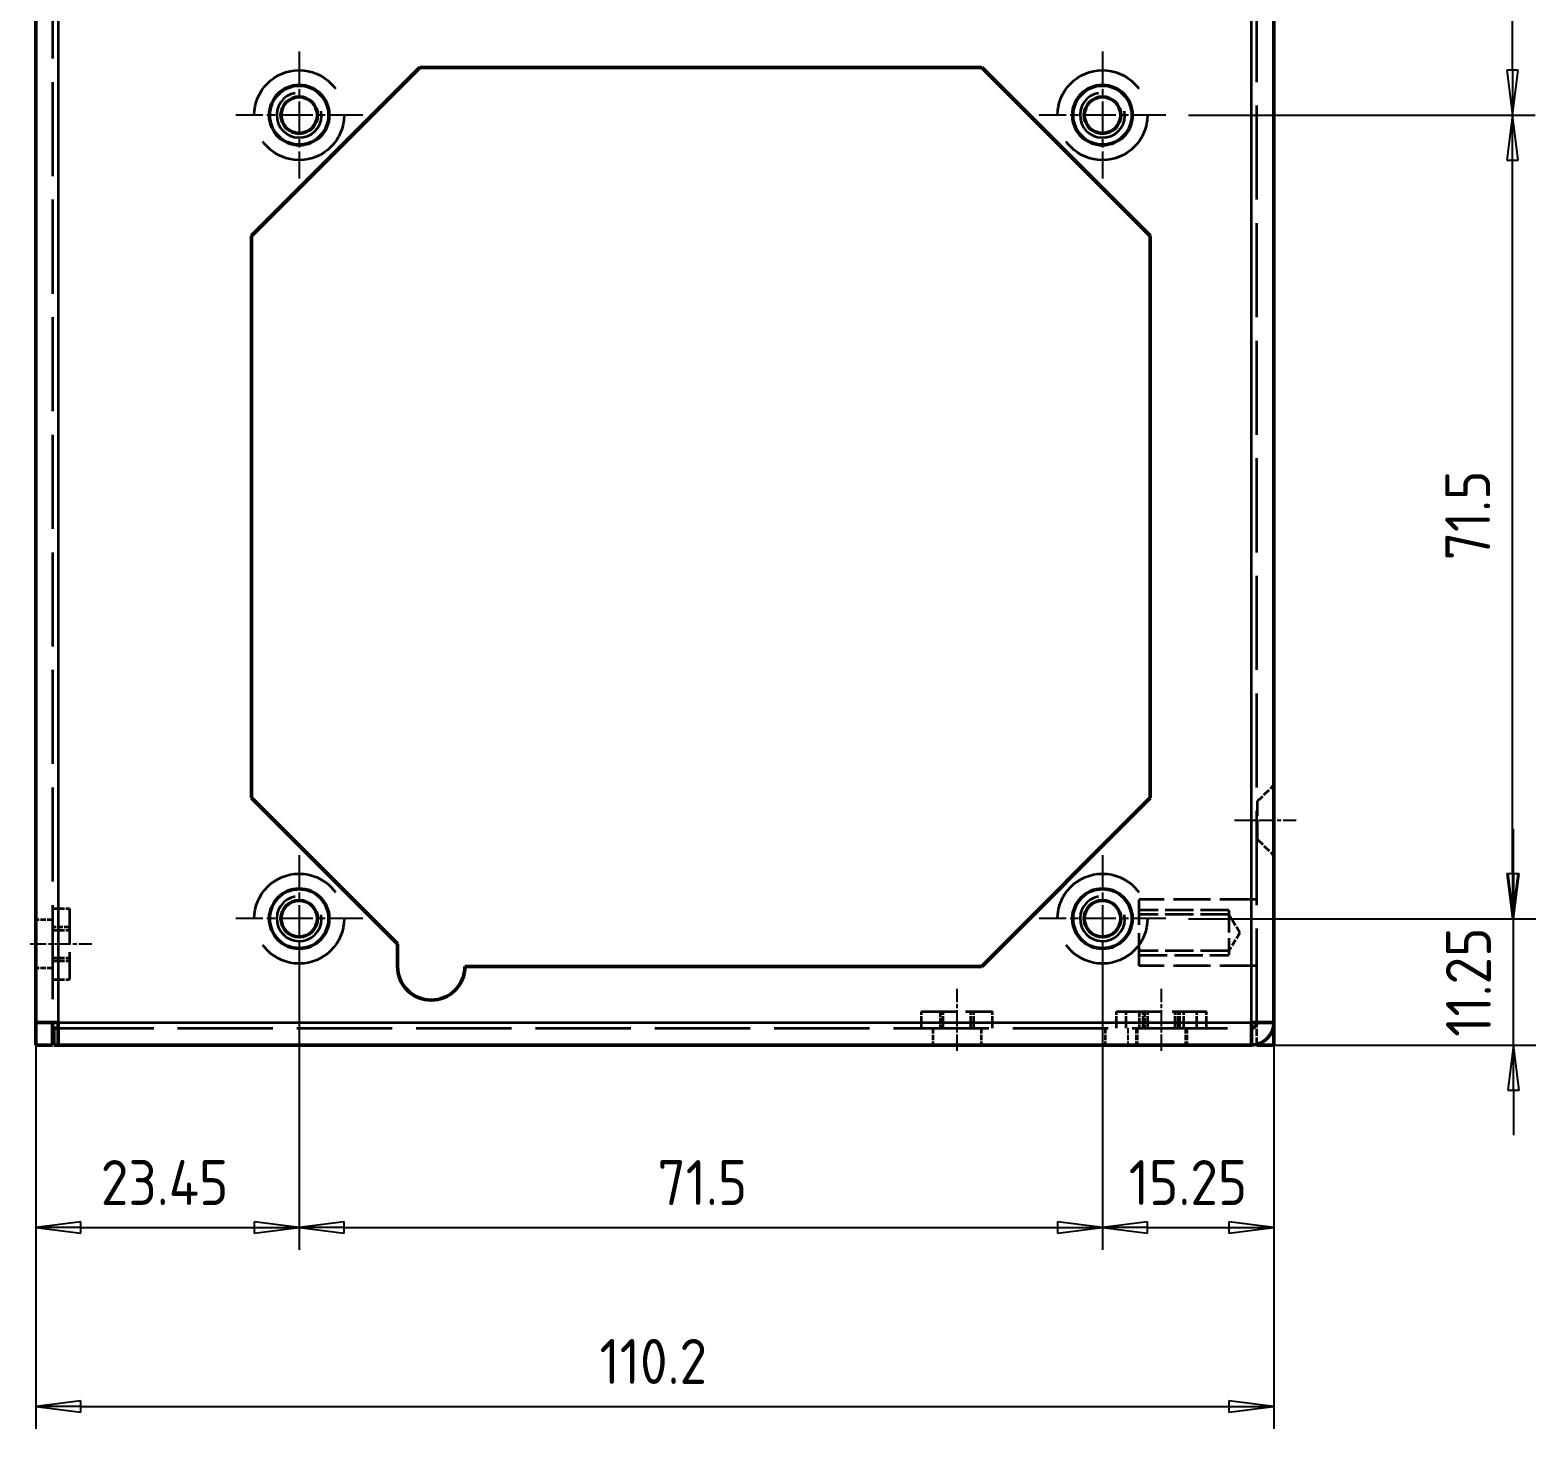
# Model space of a CAD drawing. Header units: millimetres. Extents: x 0 to 840, y 0 to 594.
# Drawn here: x 581.3 to 715.3, y 178.8 to 303.2 of the extents above; entities that cross this region are included whole.
import ezdxf

# ---------------------------------------------------------------- set-up
doc = ezdxf.new("R2010")
doc.units = ezdxf.units.MM
doc.header["$LTSCALE"] = 2
doc.linetypes.add('CHAIN', pattern=[0.3543, 0.2362, -0.0295, 0.0591, -0.0295])
doc.linetypes.add('DASHED', pattern=[0.2067, 0.1654, -0.0413])
doc.layers.get('0').update_dxf_attribs({"lineweight": 25})
for name, color, linetype, lineweight in [('가려진 것(ISO)', 5, 'DASHED', 35), ('가려진 좁은 것(ISO)', 5, 'DASHED', 25), ('가시적인 것(ISO)', 7, 'Continuous', 50), ('가시적인 좁은 것(ISO)', 1, 'Continuous', 35), ('중심 표식(ISO)', 1, 'Continuous', 25), ('중심선(ISO)', 1, 'Continuous', 25), ('치수(ISO)', 7, 'Continuous', 25)]:
    doc.layers.add(name, color=color, linetype=linetype, lineweight=lineweight)
doc.styles.add('ISO ProportionalPSTEK', font='isocp.shx')
doc.dimstyles.new('PSTEK', dxfattribs={"dimscale": 2, "dimtxt": 2, "dimasz": 2, "dimexe": 1, "dimexo": 1, "dimgap": 1, "dimtad": 1, "dimrnd": 1e-08, "dimdsep": 46, "dimtxsty": 'ISO ProportionalPSTEK', "dimblk": 'Filled-1', "dimcen": 0.09, "dimdle": 10, "dimclrd": 3, "dimclre": 3, "dimclrt": 1, "dimadec": 1, "dimazin": 2, "dimtfac": 1, "dimtmove": 0, "dimatfit": 3, "dimfxl": 0, "dimtolj": 1, "dimlwd": -1, "dimlwe": -1, "dimarcsym": 0})

# ---------------------------------------------------------------- blocks, each defined once
blk = doc.blocks.new('Filled-1')
at = {"color": 0}
for p, q in [((0, 0), (-1, 0.125)), ((-1, 0.125), (-1, -0.125)), ((-1, 0), (0, 0)), ((-1, -0.125), (0, 0))]:
    blk.add_line(p, q, dxfattribs=at)
at = {"color": 0, "flags": 128}
blk.add_lwpolyline([(-1, -0.125), (0, 0)], dxfattribs=at)
at = {"color": 0}
blk.add_solid([(-1, -0.125), (0, 0), (-1, 0.125), (-1, -0.125)], dxfattribs=at)
blk = doc.blocks.new('*D20')
at = {"layer": 'Defpoints', "color": 0}
for p in [(605.23, 224.18), (581.78, 214.93), (605.23, 196.7)]:
    blk.add_point(p, dxfattribs=at)
at = {"layer": '치수(ISO)', "color": 3}
for p, q in [((605.23, 222.18), (605.23, 194.7)), ((581.78, 212.93), (581.78, 194.7)), ((585.78, 196.7), (601.23, 196.7))]:
    blk.add_line(p, q, dxfattribs=at)
at = {"layer": '치수(ISO)', "color": 3, "xscale": 4, "yscale": 4, "zscale": 4, "rotation": 180}
blk.add_blockref('Filled-1', (581.78, 196.7), dxfattribs=at)
at = {"layer": '치수(ISO)', "color": 3, "xscale": 4, "yscale": 4, "zscale": 4}
blk.add_blockref('Filled-1', (605.23, 196.7), dxfattribs=at)
at = {"layer": '치수(ISO)', "color": 1, "insert": (587.57, 202.7), "char_height": 4, "attachment_point": 1, "style": 'ISO ProportionalPSTEK'}
blk.add_mtext('\\A1;23.45', dxfattribs=at)
blk = doc.blocks.new('*D21')
at = {"layer": 'Defpoints', "color": 0}
for p in [(605.23, 224.18), (676.73, 224.18), (676.73, 196.7)]:
    blk.add_point(p, dxfattribs=at)
at = {"layer": '치수(ISO)', "color": 3}
for p, q in [((605.23, 222.18), (605.23, 194.7)), ((676.73, 222.18), (676.73, 194.7)), ((609.23, 196.7), (672.73, 196.7))]:
    blk.add_line(p, q, dxfattribs=at)
at = {"layer": '치수(ISO)', "color": 3, "xscale": 4, "yscale": 4, "zscale": 4, "rotation": 180}
blk.add_blockref('Filled-1', (605.23, 196.7), dxfattribs=at)
at = {"layer": '치수(ISO)', "color": 3, "xscale": 4, "yscale": 4, "zscale": 4}
blk.add_blockref('Filled-1', (676.73, 196.7), dxfattribs=at)
at = {"layer": '치수(ISO)', "color": 1, "insert": (637.12, 202.7), "char_height": 4, "attachment_point": 1, "style": 'ISO ProportionalPSTEK'}
blk.add_mtext('\\A1;71.5', dxfattribs=at)
blk = doc.blocks.new('*D22')
at = {"layer": 'Defpoints', "color": 0}
for p in [(676.73, 224.18), (691.98, 214.93), (691.98, 196.7)]:
    blk.add_point(p, dxfattribs=at)
at = {"layer": '치수(ISO)', "color": 3}
for p, q in [((676.73, 222.18), (676.73, 194.7)), ((691.98, 212.93), (691.98, 194.7)), ((680.73, 196.7), (687.98, 196.7))]:
    blk.add_line(p, q, dxfattribs=at)
at = {"layer": '치수(ISO)', "color": 3, "xscale": 4, "yscale": 4, "zscale": 4, "rotation": 180}
blk.add_blockref('Filled-1', (676.73, 196.7), dxfattribs=at)
at = {"layer": '치수(ISO)', "color": 3, "xscale": 4, "yscale": 4, "zscale": 4}
blk.add_blockref('Filled-1', (691.98, 196.7), dxfattribs=at)
at = {"layer": '치수(ISO)', "color": 1, "insert": (679.07, 202.7), "char_height": 4, "attachment_point": 1, "style": 'ISO ProportionalPSTEK'}
blk.add_mtext('\\A1;15.25', dxfattribs=at)
blk = doc.blocks.new('*D23')
at = {"layer": 'Defpoints', "color": 0}
for p in [(682.38, 224.18), (713.3, 224.18), (689.98, 212.93)]:
    blk.add_point(p, dxfattribs=at)
at = {"layer": '치수(ISO)', "color": 3}
for p, q in [((713.3, 228.18), (713.3, 232.18)), ((684.38, 224.18), (715.3, 224.18)), ((713.3, 212.93), (713.3, 224.18)), ((691.98, 212.93), (715.3, 212.93)), ((713.3, 208.93), (713.3, 204.93))]:
    blk.add_line(p, q, dxfattribs=at)
at = {"layer": '치수(ISO)', "color": 3, "xscale": 4, "yscale": 4, "zscale": 4}
for p, rotation in [((713.3, 224.18), 270), ((713.3, 212.93), 90)]:
    blk.add_blockref('Filled-1', p, dxfattribs=dict(at, rotation=rotation))
at = {"layer": '치수(ISO)', "color": 1, "insert": (707.3, 213.67), "char_height": 4, "attachment_point": 1, "rotation": 90, "style": 'ISO ProportionalPSTEK'}
blk.add_mtext('\\A1;11.25', dxfattribs=at)
blk = doc.blocks.new('*D24')
at = {"layer": 'Defpoints', "color": 0}
for p in [(682.38, 295.68), (713.23, 295.68), (682.38, 224.18)]:
    blk.add_point(p, dxfattribs=at)
at = {"layer": '치수(ISO)', "color": 3}
for p, q in [((684.38, 295.68), (715.23, 295.68)), ((713.23, 228.18), (713.23, 291.68)), ((684.38, 224.18), (715.23, 224.18))]:
    blk.add_line(p, q, dxfattribs=at)
at = {"layer": '치수(ISO)', "color": 3, "xscale": 4, "yscale": 4, "zscale": 4}
for p, rotation in [((713.23, 295.68), 90), ((713.23, 224.18), 270)]:
    blk.add_blockref('Filled-1', p, dxfattribs=dict(at, rotation=rotation))
at = {"layer": '치수(ISO)', "color": 1, "insert": (707.23, 256.07), "char_height": 4, "attachment_point": 1, "rotation": 90, "style": 'ISO ProportionalPSTEK'}
blk.add_mtext('\\A1;71.5', dxfattribs=at)
blk = doc.blocks.new('*D25')
at = {"layer": 'Defpoints', "color": 0}
for p in [(689.98, 352.93), (713.23, 352.93), (682.38, 295.68)]:
    blk.add_point(p, dxfattribs=at)
at = {"layer": '치수(ISO)', "color": 3}
for p, q in [((691.98, 352.93), (715.23, 352.93)), ((713.23, 299.68), (713.23, 348.93)), ((684.38, 295.68), (715.23, 295.68))]:
    blk.add_line(p, q, dxfattribs=at)
at = {"layer": '치수(ISO)', "color": 3, "xscale": 4, "yscale": 4, "zscale": 4}
for p, rotation in [((713.23, 352.93), 90), ((713.23, 295.68), 270)]:
    blk.add_blockref('Filled-1', p, dxfattribs=dict(at, rotation=rotation))
at = {"layer": '치수(ISO)', "color": 1, "insert": (707.23, 318.62), "char_height": 4, "attachment_point": 1, "rotation": 90, "style": 'ISO ProportionalPSTEK'}
blk.add_mtext('\\A1;57.25', dxfattribs=at)
blk = doc.blocks.new('*D44')
at = {"layer": 'Defpoints', "color": 0}
for p in [(581.78, 212.93), (691.98, 212.93), (691.98, 180.78)]:
    blk.add_point(p, dxfattribs=at)
at = {"layer": '치수(ISO)', "color": 3}
for p, q in [((581.78, 210.93), (581.78, 178.78)), ((691.98, 210.93), (691.98, 178.78)), ((585.78, 180.78), (687.98, 180.78))]:
    blk.add_line(p, q, dxfattribs=at)
at = {"layer": '치수(ISO)', "color": 3, "xscale": 4, "yscale": 4, "zscale": 4, "rotation": 180}
blk.add_blockref('Filled-1', (581.78, 180.78), dxfattribs=at)
at = {"layer": '치수(ISO)', "color": 3, "xscale": 4, "yscale": 4, "zscale": 4}
blk.add_blockref('Filled-1', (691.98, 180.78), dxfattribs=at)
at = {"layer": '치수(ISO)', "color": 1, "insert": (631.96, 186.78), "char_height": 4, "attachment_point": 1, "style": 'ISO ProportionalPSTEK'}
blk.add_mtext('\\A1;110.2', dxfattribs=at)

msp = doc.modelspace()

# ---------------------------------------------------------------- linework, layer by layer
at = {"layer": '가려진 것(ISO)', "ltscale": 25.306091}
for p, q in [((583.278, 350.932), (583.278, 214.932)), ((690.478, 214.932), (690.478, 350.932))]:
    msp.add_line(p, q, dxfattribs=at)
at = {"layer": '가려진 것(ISO)', "ltscale": 1.952795}
for p, q in [((690.528, 234.632), (691.978, 236.082)), ((690.528, 231.232), (691.978, 229.782))]:
    msp.add_line(p, q, dxfattribs=at)
at = {"layer": '가려진 것(ISO)', "ltscale": 0.047517}
for p, q in [((690.478, 234.632), (690.528, 234.632)), ((690.478, 231.232), (690.528, 231.232))]:
    msp.add_line(p, q, dxfattribs=at)
at = {"layer": '가려진 것(ISO)', "ltscale": 5.086114}
msp.add_line((690.528, 231.232), (690.528, 234.632), dxfattribs=at)
at = {"layer": '가려진 것(ISO)', "ltscale": 8.825976}
msp.add_line((679.978, 219.982), (679.978, 225.882), dxfattribs=at)
at = {"layer": '가려진 것(ISO)', "ltscale": 9.999557}
for p, q in [((690.478, 225.882), (679.978, 225.882)), ((690.478, 219.982), (679.978, 219.982))]:
    msp.add_line(p, q, dxfattribs=at)
at = {"layer": '가려진 것(ISO)', "ltscale": 1.428422}
for p, q in [((583.278, 224.082), (581.778, 224.082)), ((583.278, 225.082), (584.778, 225.082)), ((584.778, 223.432), (583.278, 223.432)), ((583.278, 223.162), (584.778, 223.162)), ((583.278, 220.703), (584.778, 220.703)), ((583.278, 220.432), (584.778, 220.432)), ((583.278, 219.782), (581.778, 219.782)), ((583.278, 218.782), (584.778, 218.782)), ((660.628, 214.432), (660.628, 215.932)), ((662.278, 215.932), (662.278, 214.432)), ((662.549, 214.432), (662.549, 215.932)), ((665.008, 214.432), (665.008, 215.932)), ((665.278, 214.432), (665.278, 215.932)), ((666.928, 214.432), (666.928, 215.932)), ((677.978, 214.432), (677.978, 215.932)), ((678.828, 214.432), (678.828, 215.932)), ((679.978, 215.932), (679.978, 214.432)), ((680.357, 214.432), (680.357, 215.932)), ((680.478, 215.932), (680.478, 214.432)), ((680.749, 214.432), (680.749, 215.932)), ((683.208, 214.432), (683.208, 215.932)), ((683.478, 214.432), (683.478, 215.932)), ((683.599, 214.432), (683.599, 215.932)), ((683.978, 214.432), (683.978, 215.932)), ((685.128, 214.432), (685.128, 215.932)), ((685.978, 214.432), (685.978, 215.932)), ((661.628, 214.432), (661.628, 212.932)), ((665.928, 214.432), (665.928, 212.932)), ((676.978, 214.432), (676.978, 212.932)), ((679.728, 214.432), (679.728, 212.932)), ((679.828, 214.432), (679.828, 212.932)), ((684.128, 214.432), (684.128, 212.932)), ((684.228, 214.432), (684.228, 212.932))]:
    msp.add_line(p, q, dxfattribs=at)
at = {"layer": '가려진 것(ISO)', "ltscale": 9.424355}
for p, q in [((584.778, 225.082), (584.778, 218.782)), ((660.628, 215.932), (666.928, 215.932))]:
    msp.add_line(p, q, dxfattribs=at)
at = {"layer": '가려진 것(ISO)', "ltscale": 7.618686}
for p, q in [((687.978, 224.932), (679.978, 224.932)), ((687.978, 224.553), (679.978, 224.553)), ((687.978, 221.311), (679.978, 221.311)), ((679.978, 220.932), (687.978, 220.932))]:
    msp.add_line(p, q, dxfattribs=at)
at = {"layer": '가려진 것(ISO)', "ltscale": 5.983681}
msp.add_line((687.978, 224.932), (687.978, 220.932), dxfattribs=at)
at = {"layer": '가려진 것(ISO)', "ltscale": 1.800898}
for q in [(687.978, 224.553), (687.978, 221.311)]:
    msp.add_line((688.952, 222.932), q, dxfattribs=at)
at = {"layer": '가려진 것(ISO)', "ltscale": 11.967462}
msp.add_line((677.978, 215.932), (685.978, 215.932), dxfattribs=at)
at = {"layer": '가려진 것(ISO)', "ltscale": 1.844115}
msp.add_line((690.478, 212.996), (690.478, 214.932), dxfattribs=at)
at = {"layer": '가려진 것(ISO)', "ltscale": 25.689405}
msp.add_line((583.778, 214.432), (689.978, 214.432), dxfattribs=at)
at = {"layer": '가려진 것(ISO)', "ltscale": 30.397606}
for centre in [(605.228, 295.682), (676.728, 295.682), (605.228, 224.182), (676.728, 224.182)]:
    msp.add_circle(centre, 4, dxfattribs=at)
at = {"layer": '가려진 좁은 것(ISO)', "ltscale": 1.428422}
msp.add_line((678.978, 214.432), (678.978, 212.932), dxfattribs=at)
at = {"layer": '가시적인 것(ISO)'}
for p, q in [((581.778, 214.932), (581.778, 350.932)), ((691.978, 350.932), (691.978, 214.932)), ((600.978, 284.932), (615.978, 299.932)), ((615.978, 299.932), (665.978, 299.932)), ((665.978, 299.932), (680.978, 284.932)), ((600.978, 234.932), (600.978, 284.932)), ((680.978, 284.932), (680.978, 234.932)), ((613.978, 221.932), (600.978, 234.932)), ((680.978, 234.932), (665.978, 219.932)), ((613.978, 219.932), (613.978, 221.932)), ((665.978, 219.932), (619.978, 219.932)), ((581.778, 212.932), (581.778, 214.932)), ((581.778, 214.932), (581.842, 214.932)), ((581.842, 214.932), (583.778, 214.932)), ((583.278, 212.932), (583.278, 214.932)), ((583.778, 212.932), (583.778, 214.932)), ((689.978, 212.932), (689.978, 214.932)), ((691.978, 214.932), (689.978, 214.932)), ((691.978, 214.932), (691.978, 212.932)), ((583.378, 212.932), (583.378, 214.432)), ((583.378, 214.432), (583.778, 214.432)), ((583.278, 212.932), (581.778, 212.932)), ((583.778, 212.932), (583.378, 212.932)), ((689.978, 212.932), (583.778, 212.932)), ((690.478, 212.932), (690.478, 212.996)), ((690.478, 212.932), (691.978, 212.932))]:
    msp.add_line(p, q, dxfattribs=at)
for centre, radius in [((605.228, 295.682), 2.65), ((676.728, 295.682), 2.65), ((605.228, 295.682), 1.621), ((676.728, 295.682), 1.621), ((605.228, 224.182), 2.65), ((676.728, 224.182), 2.65), ((605.228, 224.182), 1.621), ((676.728, 224.182), 1.621)]:
    msp.add_circle(centre, radius, dxfattribs=at)
for centre, radius, start, end in [((616.978, 219.932), 3, 180, 359.99999), ((689.978, 214.932), 2, 270, 0), ((689.978, 214.932), 0.5, 270, 0)]:
    msp.add_arc(centre, radius, start, end, dxfattribs=at)
at = {"layer": '가시적인 좁은 것(ISO)'}
for p, q in [((583.778, 350.932), (583.778, 214.932)), ((689.978, 214.932), (689.978, 350.932)), ((583.778, 214.932), (689.978, 214.932))]:
    msp.add_line(p, q, dxfattribs=at)
for centre in [(605.228, 295.682), (676.728, 295.682), (605.228, 224.182), (676.728, 224.182)]:
    msp.add_arc(centre, 2, 100, 10, dxfattribs=at)
at = {"layer": '중심 표식(ISO)', "linetype": 'CHAIN', "ltscale": 6.278222}
for p, q in [((605.228, 301.332), (605.228, 290.032)), ((676.728, 301.332), (676.728, 290.032)), ((610.878, 295.682), (599.578, 295.682)), ((682.378, 295.682), (671.078, 295.682)), ((605.228, 229.832), (605.228, 218.532)), ((676.728, 229.832), (676.728, 218.532)), ((610.878, 224.182), (599.578, 224.182)), ((682.378, 224.182), (671.078, 224.182))]:
    msp.add_line(p, q, dxfattribs=at)
at = {"layer": '중심선(ISO)', "linetype": 'CHAIN', "ltscale": 3.05572}
for p, q in [((688.478, 232.932), (693.978, 232.932)), ((581.278, 221.932), (586.778, 221.932)), ((663.778, 212.432), (663.778, 217.932)), ((681.978, 212.432), (681.978, 217.932))]:
    msp.add_line(p, q, dxfattribs=at)

# ---------------------------------------------------------------- dimensions: what is measured, and where the dimension line sits
at = {"layer": '치수(ISO)', "color": 3}
for base, p1, p2, angle, override, picture, middle in [((713.232, 352.932), (682.378, 295.682), (689.978, 352.932), 90, {"dimdec": 2, "dimblk1": 'Filled-1', "dimsah": 1, "dimtp": 0, "dimtm": 0, "dimtdec": 2, "dimtofl": 0, "dimatfit": 1}, '*D25', (713.232, 324.307)), ((713.232, 295.682), (682.378, 224.182), (682.378, 295.682), 90, {"dimdec": 2, "dimblk1": 'Filled-1', "dimblk2": 'Filled-1', "dimsah": 1, "dimtp": 0, "dimtm": 0, "dimtdec": 2, "dimtofl": 0, "dimatfit": 1}, '*D24', (713.232, 259.952)), ((713.303, 224.182), (689.978, 212.932), (682.378, 224.182), 90, {"dimdec": 2, "dimblk2": 'Filled-1', "dimsah": 1, "dimtp": 0, "dimtm": 0, "dimtdec": 2, "dimtofl": 1, "dimatfit": 1}, '*D23', (713.303, 218.557)), ((605.228, 196.699), (581.778, 214.932), (605.228, 224.182), 180, {"dimdec": 2, "dimblk2": 'Filled-1', "dimsah": 1, "dimtp": 0, "dimtm": 0, "dimtdec": 2, "dimtofl": 0, "dimatfit": 1}, '*D20', (593.503, 196.699)), ((676.728, 196.699), (605.228, 224.182), (676.728, 224.182), 180, {"dimdec": 2, "dimblk1": 'Filled-1', "dimblk2": 'Filled-1', "dimsah": 1, "dimtp": 0, "dimtm": 0, "dimtdec": 2, "dimtofl": 0, "dimatfit": 1}, '*D21', (640.998, 196.699)), ((691.978, 196.699), (676.728, 224.182), (691.978, 214.932), 180, {"dimdec": 2, "dimblk1": 'Filled-1', "dimsah": 1, "dimtp": 0, "dimtm": 0, "dimtdec": 2, "dimtofl": 0, "dimatfit": 1}, '*D22', (684.353, 196.699)), ((691.978, 180.779), (581.778, 212.932), (691.978, 212.932), 180, {"dimdec": 2, "dimtp": 0, "dimtm": 0, "dimtdec": 2, "dimtofl": 0, "dimatfit": 1}, '*D44', (636.878, 180.779))]:
    dim = msp.add_linear_dim(base=base, p1=p1, p2=p2, angle=angle, dimstyle='PSTEK', override=override, dxfattribs=at)
    dim.commit()
    dim.dimension.update_dxf_attribs({"geometry": picture, "text_midpoint": middle, "dimtype": 160})

doc.saveas('drawing.dxf')
